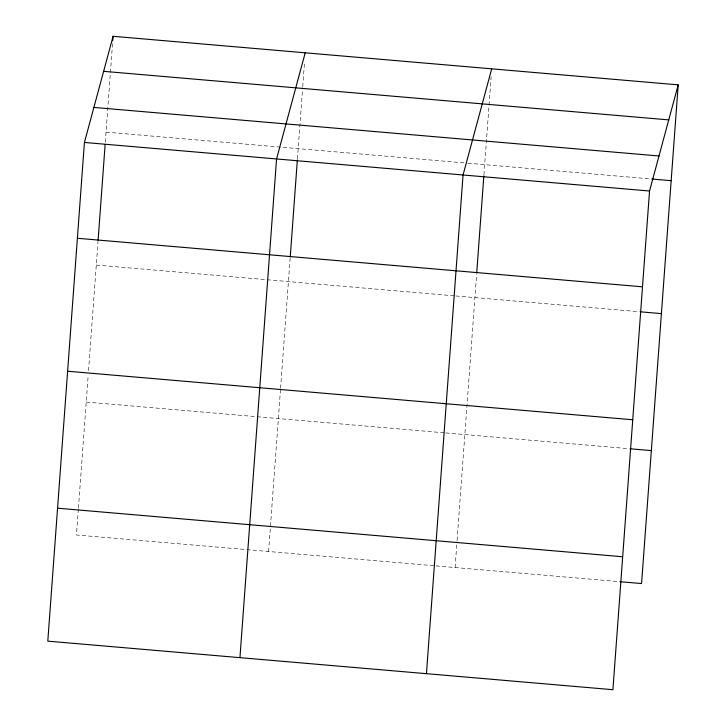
<?xml version="1.0" encoding="UTF-8"?>
<svg xmlns="http://www.w3.org/2000/svg" width="726" height="726" viewBox="0 0 726 726"><rect width="100%" height="100%" fill="white"/><g stroke="black" fill="none" stroke-linecap="round" stroke-linejoin="round"><path stroke-width="0.54" stroke-dasharray="3.63 2.72" d="M78.363 509.08L76.457 534.989L434.865 565.79M78.444 507.955L88.2 375.097M88.527 370.605L98.019 241.413M105.297 142.26L112.584 43.061M268.602 551.506L280.508 389.363M280.59 388.238L290.155 257.921M297.442 158.767L302.651 87.755M302.742 86.63L304.557 61.828M455.093 567.523L456.99 541.614M457.071 540.489L476.646 273.947M483.933 174.794L491.13 76.729M106.041 132.123L466.7 163.114M467.825 163.205L652.066 179.041M96.277 265.072L265.952 279.646M267.068 279.746L454.694 295.863M455.81 295.963L638.934 311.699M86.222 402.05L444.63 432.841M445.755 432.941L628.87 448.677M435.99 565.89L620.231 581.717"/><path stroke-width="1.09" d="M84.425 142.45L47.798 641.14L612.916 689.7L649.543 191.011L678.202 84.86L113.084 36.3L84.425 142.45L649.543 191.011M98.101 240.279L105.134 144.519M112.748 40.81L113.084 36.3M239.943 657.656L276.561 158.958L305.219 52.807M290.246 256.795L297.361 159.901M426.434 673.674L463.052 174.984L491.711 68.834M476.728 272.813L483.843 175.919M678.202 84.86L641.575 583.55L620.231 581.717M103.627 71.329L668.746 119.89M93.881 107.421L658.999 155.981M652.066 179.041L671.16 180.683M77.383 238.273L642.501 286.824M640.06 311.79L661.404 313.623M67.618 371.222L632.745 419.773M629.996 448.768L651.34 450.601M57.563 508.191L622.681 556.751"/></g></svg>
